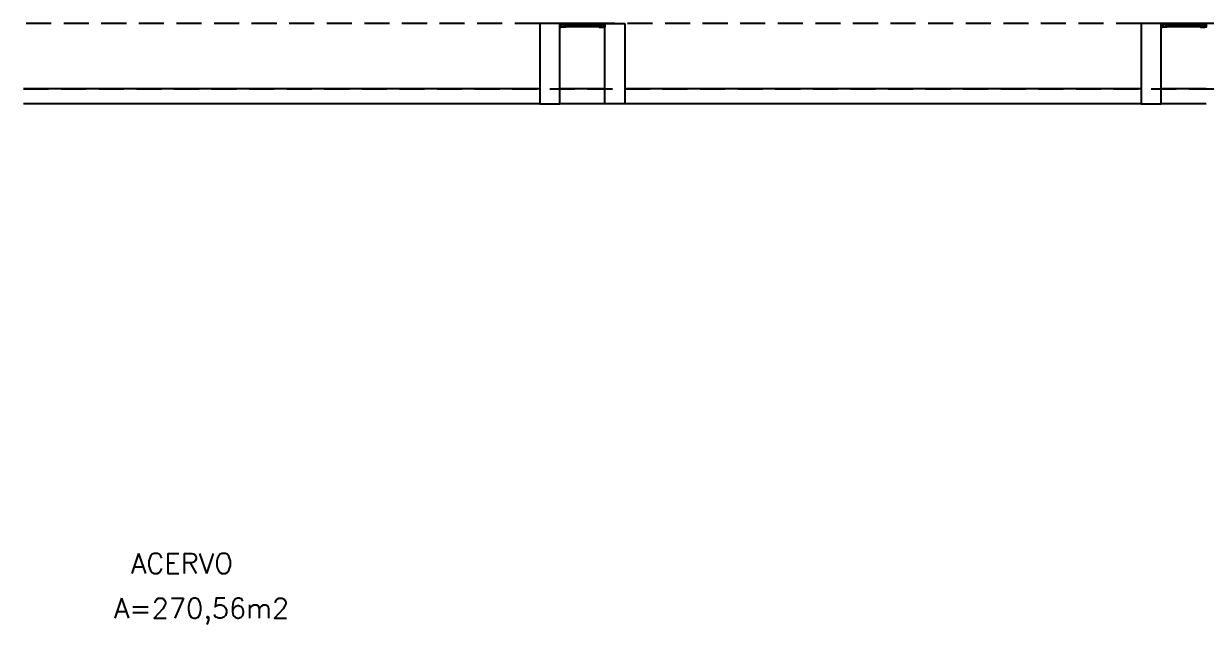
# Model space of a CAD drawing. Header units: millimetres. Extents: x 2128 to 2646, y 1972 to 2207.
# Drawn here: x 2414.66 to 2426.46, y 2040.64 to 2046.64 of the extents above; entities that cross this region are included whole.
import ezdxf

# ---------------------------------------------------------------- set-up
doc = ezdxf.new("R2010")
doc.units = ezdxf.units.MM
doc.linetypes.add('HIDDEN', pattern=[0.375, 0.25, -0.125])
for name, color, linetype in [('AR-ALV', 2, 'Continuous'), ('AR-ESQ', 1, 'Continuous'), ('AR-ESTC', 3, 'Continuous'), ('AR-PROJ', 1, 'HIDDEN'), ('DT-ESQ-BAGUETE-C', 1, 'Continuous'), ('DT-ESQ-PERFIL CADEIRA-C', 2, 'Continuous'), ('DT-ESQ-PERFIL CADEIRA-V', 2, 'Continuous'), ('DT-ESQ-VENEZIANA-C', 1, 'Continuous'), ('DT-ESQ-VENEZIANA-V', 1, 'Continuous'), ('TEXTO', 2, 'Continuous'), ('Área', 2, 'Continuous')]:
    doc.layers.add(name, color=color, linetype=linetype)
doc.styles.add('UNB-100', font='simplex.shx', dxfattribs={"height": 0.2})

# ---------------------------------------------------------------- blocks, each defined once
blk = doc.blocks.new('EF01-P')
at = {"layer": 'DT-ESQ-BAGUETE-C', "ltscale": 0.1}
for points in [[(0.002, 0.035), (0.015, 0.035), (0.015, 0.033), (0.002, 0.033), (0.002, 0.005), (0.015, 0.005), (0.015, 0.004), (0.002, 0.004, -0.414214), (0, 0.005), (0, 0.033, -0.414214)], [(0.448, 0.035), (0.435, 0.035), (0.435, 0.033), (0.448, 0.033), (0.448, 0.005), (0.435, 0.005), (0.435, 0.004), (0.448, 0.004, 0.414214), (0.45, 0.005), (0.45, 0.033, 0.414214)]]:
    blk.add_lwpolyline(points, format="xyb", close=True, dxfattribs=at)
at = {"layer": 'DT-ESQ-PERFIL CADEIRA-C', "ltscale": 0.1}
for points in [[(0.01, 0.002), (0.01, 0.003), (0.002, 0.003, 1), (0.002, 0), (0.015, 0, 0.414214), (0.016, 0.002), (0.016, 0.033), (0.043, 0.033)], [(0.043, 0.006), (0.018, 0.006), (0.018, 0.016), (0.016, 0.016), (0.016, 0.006, 0.414214), (0.018, 0.005), (0.043, 0.005), (0.056, 0.005, 1), (0.056, 0.008), (0.043, 0.008), (0.043, 0.02), (0.043, 0.032), (0.056, 0.032, 1), (0.056, 0.035), (0.043, 0.035), (0.016, 0.035, 0.414214), (0.015, 0.033), (0.015, 0.002), (0.002, 0.002)], [(0.041, 0.02), (0.041, 0.032, -0.414214), (0.043, 0.033), (0.056, 0.033)], [(0.041, 0.02), (0.041, 0.008, 0.414214), (0.043, 0.006), (0.056, 0.006)], [(0.407, 0.006), (0.432, 0.006), (0.432, 0.016), (0.433, 0.016), (0.433, 0.006, -0.414214), (0.432, 0.005), (0.407, 0.005), (0.394, 0.005, -1), (0.394, 0.008), (0.407, 0.008), (0.407, 0.02), (0.407, 0.032), (0.394, 0.032, -1), (0.394, 0.035), (0.407, 0.035), (0.433, 0.035, -0.414214), (0.435, 0.033), (0.435, 0.002), (0.448, 0.002)], [(0.408, 0.02), (0.408, 0.032, 0.414214), (0.407, 0.033), (0.394, 0.033)], [(0.408, 0.02), (0.408, 0.008, -0.414214), (0.407, 0.006), (0.394, 0.006)], [(0.44, 0.002), (0.44, 0.003), (0.448, 0.003, -1), (0.448, 0), (0.435, 0, -0.414214), (0.433, 0.002), (0.433, 0.033), (0.407, 0.033)]]:
    blk.add_lwpolyline(points, format="xyb", dxfattribs=at)
at = {"layer": 'DT-ESQ-PERFIL CADEIRA-V', "ltscale": 0.1}
blk.add_line((0.015, 0), (0.435, 0), dxfattribs=at)
at = {"layer": 'DT-ESQ-VENEZIANA-C', "ltscale": 0.1}
for p, q in [((0.043, 0.011), (0.407, 0.011)), ((0.043, 0.009), (0.407, 0.009))]:
    blk.add_line(p, q, dxfattribs=at)
at = {"layer": 'DT-ESQ-VENEZIANA-V', "ltscale": 0.1}
blk.add_line((0.043, 0.031), (0.407, 0.031), dxfattribs=at)

msp = doc.modelspace()

# ---------------------------------------------------------------- linework, layer by layer
at = {"layer": 'AR-ALV'}
for p, q in [((2419.811, 2045.99), (2414.661, 2045.99)), ((2420.461, 2045.99), (2420.011, 2045.99)), ((2425.811, 2045.99), (2420.661, 2045.99)), ((2426.461, 2045.99), (2426.011, 2045.99)), ((2419.811, 2045.84), (2414.661, 2045.84)), ((2420.461, 2045.84), (2420.011, 2045.84)), ((2425.811, 2045.84), (2420.661, 2045.84)), ((2426.461, 2045.84), (2426.011, 2045.84))]:
    msp.add_line(p, q, dxfattribs=at)
at = {"layer": 'AR-ESTC'}
for p, q in [((2420.011, 2046.64), (2419.811, 2046.64)), ((2419.811, 2046.64), (2419.811, 2045.84)), ((2420.011, 2045.84), (2420.011, 2046.64)), ((2420.461, 2046.64), (2420.661, 2046.64)), ((2420.461, 2045.84), (2420.461, 2046.64)), ((2420.661, 2046.64), (2420.661, 2045.84)), ((2426.011, 2046.64), (2425.811, 2046.64)), ((2425.811, 2046.64), (2425.811, 2045.84)), ((2426.011, 2045.84), (2426.011, 2046.64)), ((2419.811, 2045.84), (2420.011, 2045.84)), ((2420.661, 2045.84), (2420.461, 2045.84)), ((2425.811, 2045.84), (2426.011, 2045.84))]:
    msp.add_line(p, q, dxfattribs=at)
at = {"layer": 'AR-PROJ'}
for p, q in [((2437.811, 2046.64), (2372.661, 2046.64)), ((2372.661, 2045.99), (2437.811, 2045.99))]:
    msp.add_line(p, q, dxfattribs=at)

# ---------------------------------------------------------------- block references
at = {"layer": 'AR-ESQ', "rotation": 180}
for p in [(2420.461, 2046.64), (2426.461, 2046.64)]:
    msp.add_blockref('EF01-P', p, dxfattribs=at)

# ---------------------------------------------------------------- texts
at = {"layer": 'TEXTO', "style": 'UNB-100'}
msp.add_text('ACERVO', height=0.2, dxfattribs=at).set_placement((2415.731, 2041.152))
at = {"layer": 'Área', "style": 'UNB-100'}
msp.add_text('A=270,56m2', height=0.2, dxfattribs=at).set_placement((2415.562, 2040.704))

doc.saveas('drawing.dxf')
